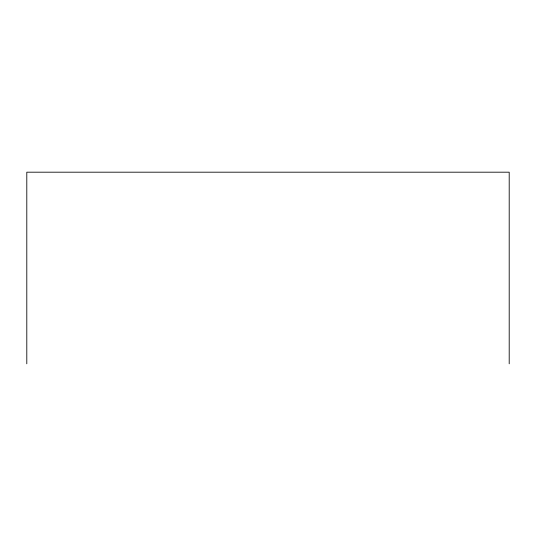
<?xml version="1.0" encoding="UTF-8"?>
<svg xmlns="http://www.w3.org/2000/svg" width="536" height="536" viewBox="0 0 536 536"><rect width="100%" height="100%" fill="white"/><g stroke="black" fill="none" stroke-linecap="round" stroke-linejoin="round"><path stroke-width="0.8" d="M509.2 363.81L509.2 172.19L26.8 172.19L26.8 363.81"/></g></svg>
